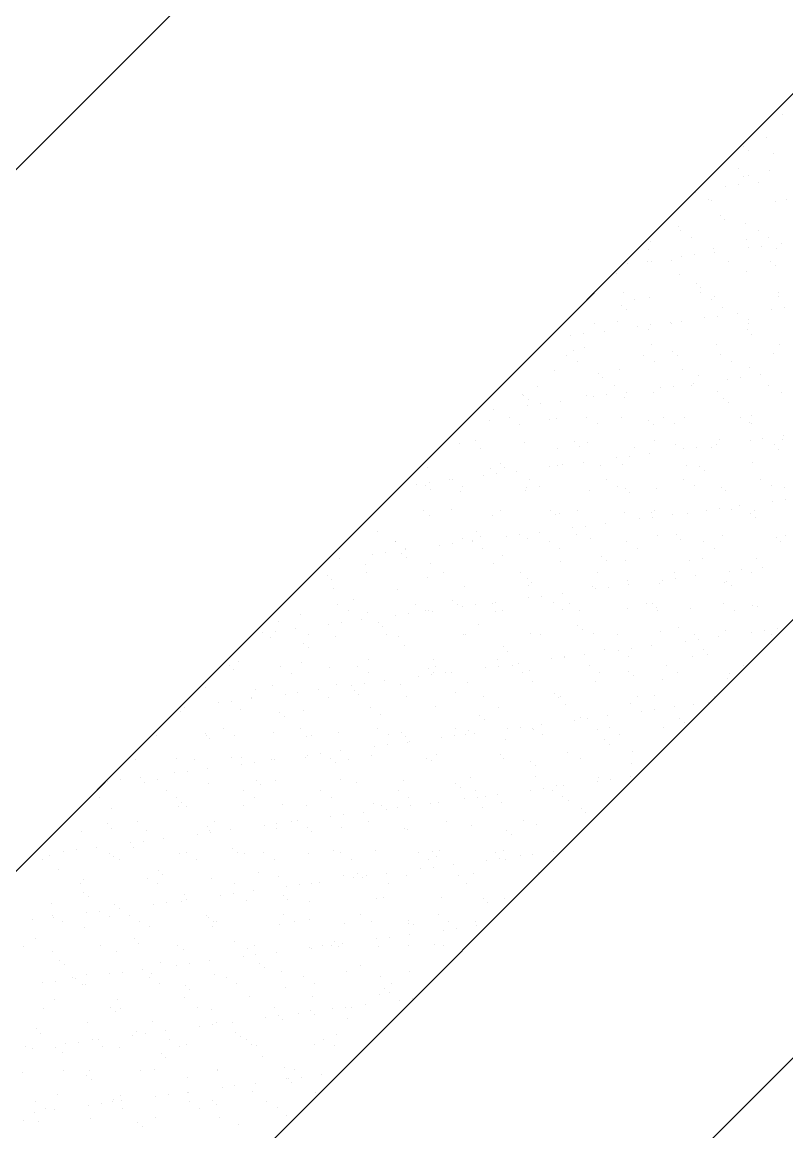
# Model space of a CAD drawing. Header units: millimetres. Extents: x 89805 to 1757503, y 48266 to 267832.
# Drawn here: x 952038.6 to 952347.2, y 157490.6 to 157938.1 of the extents above; entities that cross this region are included whole.
import ezdxf

# ---------------------------------------------------------------- set-up
doc = ezdxf.new("R2010")
doc.units = ezdxf.units.MM
doc.header["$LTSCALE"] = 1000
doc.layers.add('G-装饰造型轮廓线', color=3, linetype='Continuous')
doc.layers.add('WALL', color=111, linetype='Continuous')

msp = doc.modelspace()

# ---------------------------------------------------------------- linework, layer by layer
at = {"color": 8, "ltscale": 0.7}
for p, q in [((952345.35, 157900.64), (952345.35, 157900.64)), ((952338.87, 157891.72), (952338.87, 157891.72)), ((952329.86, 157887.82), (952329.86, 157887.82)), ((952331.7, 157886.13), (952331.7, 157886.13)), ((952341.85, 157885.2), (952341.85, 157885.2)), ((952327.54, 157879.04), (952327.54, 157879.04)), ((952329.79, 157875.95), (952329.79, 157875.95)), ((952331.76, 157876.35), (952331.76, 157876.35)), ((952340.4, 157878.16), (952340.4, 157878.16)), ((952322.44, 157871.73), (952322.44, 157871.73)), ((952327.65, 157872.41), (952327.65, 157872.41)), ((952335.78, 157873.48), (952335.78, 157873.48)), ((952310.34, 157869.39), (952310.34, 157869.39)), ((952315.8, 157866.62), (952315.8, 157866.62)), ((952346.94, 157866.68), (952346.94, 157866.68)), ((952316.9, 157866.06), (952316.9, 157866.06)), ((952342.48, 157865.93), (952342.48, 157865.93)), ((952320.29, 157860.27), (952320.29, 157860.27)), ((952322.14, 157858.58), (952322.14, 157858.58)), ((952303.41, 157855.71), (952303.41, 157855.71)), ((952304.48, 157853.94), (952304.48, 157853.94)), ((952330.42, 157856.68), (952330.42, 157856.68)), ((952335.62, 157854), (952335.62, 157854)), ((952292.08, 157849.8), (952292.08, 157849.8)), ((952308.7, 157851.25), (952308.7, 157851.25)), ((952330.84, 157850.6), (952330.84, 157850.6)), ((952339.84, 157851.31), (952339.84, 157851.31)), ((952345, 157848.81), (952345, 157848.81)), ((952291.35, 157846.45), (952291.35, 157846.45)), ((952309.95, 157844.19), (952309.95, 157844.19)), ((952317.53, 157846.79), (952317.53, 157846.79)), ((952318.08, 157845.26), (952318.08, 157845.26)), ((952331.66, 157847.05), (952331.66, 157847.05)), ((952336.87, 157847.74), (952336.87, 157847.74)), ((952343.11, 157846.67), (952343.11, 157846.67)), ((952283.03, 157840.65), (952283.03, 157840.65)), ((952291.16, 157841.72), (952291.16, 157841.72)), ((952292.74, 157841.53), (952292.74, 157841.53)), ((952300.78, 157841.83), (952300.78, 157841.83)), ((952304.75, 157843.51), (952304.75, 157843.51)), ((952323.88, 157841.58), (952323.88, 157841.58)), ((952340.79, 157841.48), (952340.79, 157841.48)), ((952342.63, 157839.79), (952342.63, 157839.79)), ((952278.46, 157836.56), (952278.46, 157836.56)), ((952304.04, 157836.44), (952304.04, 157836.44)), ((952331.05, 157837.41), (952331.05, 157837.41)), ((952310.73, 157832.71), (952310.73, 157832.71)), ((952312.57, 157831.02), (952312.57, 157831.02)), ((952281.41, 157828.84), (952281.41, 157828.84)), ((952285.63, 157826.16), (952285.63, 157826.16)), ((952291.98, 157827.19), (952291.98, 157827.19)), ((952312.55, 157828.9), (952312.55, 157828.9)), ((952316.77, 157826.21), (952316.77, 157826.21)), ((952318.16, 157827.52), (952318.16, 157827.52)), ((952343.7, 157828.96), (952343.7, 157828.96)), ((952343.74, 157827.4), (952343.74, 157827.4)), ((952280.67, 157823.93), (952280.67, 157823.93)), ((952282.51, 157822.24), (952282.51, 157822.24)), ((952321.27, 157823.05), (952321.27, 157823.05)), ((952340.88, 157822.37), (952340.88, 157822.37)), ((952346.09, 157823.06), (952346.09, 157823.06)), ((952279.09, 157817.29), (952279.09, 157817.29)), ((952300.38, 157817.04), (952300.38, 157817.04)), ((952304.67, 157817.17), (952304.67, 157817.17)), ((952313.97, 157818.83), (952313.97, 157818.83)), ((952319.17, 157819.52), (952319.17, 157819.52)), ((952327.3, 157820.59), (952327.3, 157820.59)), ((952331.68, 157818.14), (952331.68, 157818.14)), ((952265.34, 157812.43), (952265.34, 157812.43)), ((952269.67, 157816.43), (952269.67, 157816.43)), ((952273.47, 157813.5), (952273.47, 157813.5)), ((952287.05, 157815.29), (952287.05, 157815.29)), ((952291.21, 157814.27), (952291.21, 157814.27)), ((952292.25, 157815.97), (952292.25, 157815.97)), ((952300.81, 157816.49), (952300.81, 157816.49)), ((952331.22, 157813.93), (952331.22, 157813.93)), ((952331.95, 157816.54), (952331.95, 157816.54)), ((952260.13, 157811.74), (952260.13, 157811.74)), ((952292.61, 157807.92), (952292.61, 157807.92)), ((952318.79, 157808.25), (952318.79, 157808.25)), ((952333.07, 157812.24), (952333.07, 157812.24)), ((952344.37, 157808.13), (952344.37, 157808.13)), ((952258.35, 157803.75), (952258.35, 157803.75)), ((952261.15, 157805.49), (952261.15, 157805.49)), ((952265.6, 157806.94), (952265.6, 157806.94)), ((952289.49, 157803.8), (952289.49, 157803.8)), ((952301.16, 157805.15), (952301.16, 157805.15)), ((952303.01, 157803.46), (952303.01, 157803.46)), ((952320.63, 157803.86), (952320.63, 157803.86)), ((952341.77, 157804.26), (952341.77, 157804.26)), ((952262.57, 157801.06), (952262.57, 157801.06)), ((952293.71, 157801.12), (952293.71, 157801.12)), ((952324.85, 157801.17), (952324.85, 157801.17)), ((952253.54, 157797.69), (952253.54, 157797.69)), ((952271.1, 157796.37), (952271.1, 157796.37)), ((952272.95, 157794.68), (952272.95, 157794.68)), ((952279.72, 157798.03), (952279.72, 157798.03)), ((952305.3, 157797.9), (952305.3, 157797.9)), ((952311.71, 157795.49), (952311.71, 157795.49)), ((952328.39, 157794.84), (952328.39, 157794.84)), ((952332.31, 157798.88), (952332.31, 157798.88)), ((952336.52, 157795.91), (952336.52, 157795.91)), ((952246.6, 157791.33), (952246.6, 157791.33)), ((952277.75, 157791.39), (952277.75, 157791.39)), ((952296.27, 157790.61), (952296.27, 157790.61)), ((952301.47, 157791.29), (952301.47, 157791.29)), ((952308.89, 157791.44), (952308.89, 157791.44)), ((952309.6, 157792.36), (952309.6, 157792.36)), ((952323.19, 157794.15), (952323.19, 157794.15)), ((952340.03, 157791.5), (952340.03, 157791.5)), ((952240.65, 157787.8), (952240.65, 157787.8)), ((952241.04, 157787.6), (952241.04, 157787.6)), ((952242.88, 157785.91), (952242.88, 157785.91)), ((952266.23, 157787.68), (952266.23, 157787.68)), ((952269.35, 157787.06), (952269.35, 157787.06)), ((952274.56, 157787.75), (952274.56, 157787.75)), ((952281.65, 157786.71), (952281.65, 157786.71)), ((952282.69, 157788.82), (952282.69, 157788.82)), ((952293.24, 157788.65), (952293.24, 157788.65)), ((952319.42, 157788.98), (952319.42, 157788.98)), ((952321.66, 157786.37), (952321.66, 157786.37)), ((952345, 157788.86), (952345, 157788.86)), ((952228.85, 157781.73), (952228.85, 157781.73)), ((952242.43, 157783.52), (952242.43, 157783.52)), ((952247.64, 157784.21), (952247.64, 157784.21)), ((952255.77, 157785.28), (952255.77, 157785.28)), ((952323.5, 157784.68), (952323.5, 157784.68)), ((952227.16, 157777.45), (952227.16, 157777.45)), ((952235.28, 157778.65), (952235.28, 157778.65)), ((952251.58, 157777.93), (952251.58, 157777.93)), ((952254.17, 157778.42), (952254.17, 157778.42)), ((952266.42, 157778.71), (952266.42, 157778.71)), ((952280.35, 157778.76), (952280.35, 157778.76)), ((952291.6, 157777.59), (952291.6, 157777.59)), ((952297.57, 157778.76), (952297.57, 157778.76)), ((952305.93, 157778.63), (952305.93, 157778.63)), ((952328.71, 157778.82), (952328.71, 157778.82)), ((952332.2, 157776.71), (952332.2, 157776.71)), ((952332.94, 157779.61), (952332.94, 157779.61)), ((952239.5, 157775.96), (952239.5, 157775.96)), ((952270.64, 157776.02), (952270.64, 157776.02)), ((952293.44, 157775.9), (952293.44, 157775.9)), ((952301.78, 157776.08), (952301.78, 157776.08)), ((952332.92, 157776.13), (952332.92, 157776.13)), ((952215.1, 157768.2), (952215.1, 157768.2)), ((952221.52, 157769.16), (952221.52, 157769.16)), ((952241.28, 157768.53), (952241.28, 157768.53)), ((952261.54, 157768.81), (952261.54, 157768.81)), ((952266.86, 157768.41), (952266.86, 157768.41)), ((952293.87, 157769.38), (952293.87, 157769.38)), ((952302.14, 157767.93), (952302.14, 157767.93)), ((952318.82, 157767.69), (952318.82, 157767.69)), ((952320.05, 157769.72), (952320.05, 157769.72)), ((952332.41, 157769.47), (952332.41, 157769.47)), ((952337.61, 157770.16), (952337.61, 157770.16)), ((952345.63, 157769.59), (952345.63, 157769.59)), ((952345.74, 157771.23), (952345.74, 157771.23)), ((952223.54, 157766.23), (952223.54, 157766.23)), ((952254.68, 157766.29), (952254.68, 157766.29)), ((952263.38, 157767.13), (952263.38, 157767.13)), ((952285.82, 157766.35), (952285.82, 157766.35)), ((952291.91, 157764.14), (952291.91, 157764.14)), ((952305.49, 157765.93), (952305.49, 157765.93)), ((952310.69, 157766.62), (952310.69, 157766.62)), ((952316.96, 157766.4), (952316.96, 157766.4)), ((952342.16, 157767.59), (952342.16, 157767.59)), ((952344, 157765.9), (952344, 157765.9)), ((952231.48, 157760.04), (952231.48, 157760.04)), ((952251.65, 157758.84), (952251.65, 157758.84)), ((952254.8, 157759.15), (952254.8, 157759.15)), ((952256.86, 157759.53), (952256.86, 157759.53)), ((952264.99, 157760.6), (952264.99, 157760.6)), ((952272.08, 157759.15), (952272.08, 157759.15)), ((952278.57, 157762.39), (952278.57, 157762.39)), ((952280.98, 157759.49), (952280.98, 157759.49)), ((952283.78, 157763.07), (952283.78, 157763.07)), ((952306.56, 157759.37), (952306.56, 157759.37)), ((952312.09, 157758.81), (952312.09, 157758.81)), ((952333.57, 157760.34), (952333.57, 157760.34)), ((952202.21, 157758.3), (952202.21, 157758.3)), ((952224.74, 157755.3), (952224.74, 157755.3)), ((952227.79, 157758.18), (952227.79, 157758.18)), ((952229.94, 157755.98), (952229.94, 157755.98)), ((952233.32, 157758.35), (952233.32, 157758.35)), ((952238.07, 157757.05), (952238.07, 157757.05)), ((952313.94, 157757.12), (952313.94, 157757.12)), ((952197.82, 157751.76), (952197.82, 157751.76)), ((952201.41, 157751.26), (952201.41, 157751.26)), ((952203.02, 157752.44), (952203.02, 157752.44)), ((952211.15, 157753.51), (952211.15, 157753.51)), ((952212.22, 157753.55), (952212.22, 157753.55)), ((952216.44, 157750.86), (952216.44, 157750.86)), ((952242.02, 157750.38), (952242.02, 157750.38)), ((952243.36, 157753.61), (952243.36, 157753.61)), ((952247.58, 157750.92), (952247.58, 157750.92)), ((952274.5, 157753.66), (952274.5, 157753.66)), ((952278.72, 157750.98), (952278.72, 157750.98)), ((952282.03, 157750.03), (952282.03, 157750.03)), ((952294.5, 157750.11), (952294.5, 157750.11)), ((952305.64, 157753.72), (952305.64, 157753.72)), ((952309.86, 157751.03), (952309.86, 157751.03)), ((952320.68, 157750.45), (952320.68, 157750.45)), ((952336.78, 157753.78), (952336.78, 157753.78)), ((952341, 157751.09), (952341, 157751.09)), ((952346.26, 157750.32), (952346.26, 157750.32)), ((952188.72, 157747.96), (952188.72, 157747.96)), ((952203.26, 157749.57), (952203.26, 157749.57)), ((952215.73, 157748.93), (952215.73, 157748.93)), ((952241.91, 157749.26), (952241.91, 157749.26)), ((952267.49, 157749.14), (952267.49, 157749.14)), ((952283.88, 157748.34), (952283.88, 157748.34)), ((952322.64, 157749.15), (952322.64, 157749.15)), ((952346.83, 157745.48), (952346.83, 157745.48)), ((952200.47, 157741.14), (952200.47, 157741.14)), ((952211.96, 157741.6), (952211.96, 157741.6)), ((952231.62, 157741.19), (952231.62, 157741.19)), ((952251.97, 157741.26), (952251.97, 157741.26)), ((952262.76, 157741.25), (952262.76, 157741.25)), ((952293.9, 157741.31), (952293.9, 157741.31)), ((952314.71, 157741.25), (952314.71, 157741.25)), ((952319.91, 157741.94), (952319.91, 157741.94)), ((952325.04, 157741.36), (952325.04, 157741.36)), ((952328.04, 157743.01), (952328.04, 157743.01)), ((952334.2, 157741.07), (952334.2, 157741.07)), ((952341.63, 157744.8), (952341.63, 157744.8)), ((952202.84, 157739.04), (952202.84, 157739.04)), ((952228.42, 157738.91), (952228.42, 157738.91)), ((952253.82, 157739.57), (952253.82, 157739.57)), ((952255.43, 157739.89), (952255.43, 157739.89)), ((952281.61, 157740.22), (952281.61, 157740.22)), ((952287.79, 157737.71), (952287.79, 157737.71)), ((952292.58, 157740.37), (952292.58, 157740.37)), ((952293, 157738.39), (952293, 157738.39)), ((952301.13, 157739.46), (952301.13, 157739.46)), ((952307.19, 157740.1), (952307.19, 157740.1)), ((952332.59, 157740.03), (952332.59, 157740.03)), ((952334.43, 157738.34), (952334.43, 157738.34)), ((952181.9, 157732.82), (952181.9, 157732.82)), ((952221.91, 157732.48), (952221.91, 157732.48)), ((952247.29, 157732.38), (952247.29, 157732.38)), ((952260.87, 157734.17), (952260.87, 157734.17)), ((952266.08, 157734.85), (952266.08, 157734.85)), ((952274.21, 157735.92), (952274.21, 157735.92)), ((952189.15, 157728.45), (952189.15, 157728.45)), ((952189.35, 157728.69), (952189.35, 157728.69)), ((952212.24, 157727.76), (952212.24, 157727.76)), ((952216.36, 157729.66), (952216.36, 157729.66)), ((952220.29, 157728.51), (952220.29, 157728.51)), ((952220.37, 157728.83), (952220.37, 157728.83)), ((952223.75, 157730.79), (952223.75, 157730.79)), ((952233.96, 157730.62), (952233.96, 157730.62)), ((952239.16, 157731.31), (952239.16, 157731.31)), ((952242.54, 157729.99), (952242.54, 157729.99)), ((952251.44, 157728.57), (952251.44, 157728.57)), ((952262.52, 157731.6), (952262.52, 157731.6)), ((952268.12, 157729.87), (952268.12, 157729.87)), ((952282.58, 157728.62), (952282.58, 157728.62)), ((952295.13, 157730.84), (952295.13, 157730.84)), ((952302.53, 157731.25), (952302.53, 157731.25)), ((952304.37, 157729.56), (952304.37, 157729.56)), ((952313.72, 157728.68), (952313.72, 157728.68)), ((952321.31, 157731.18), (952321.31, 157731.18)), ((952343.13, 157730.37), (952343.13, 157730.37)), ((952344.86, 157728.74), (952344.86, 157728.74)), ((952346.89, 157731.06), (952346.89, 157731.06)), ((952180.12, 157723.53), (952180.12, 157723.53)), ((952185.33, 157724.22), (952185.33, 157724.22)), ((952191.85, 157723.7), (952191.85, 157723.7)), ((952193.37, 157725.77), (952193.37, 157725.77)), ((952193.46, 157725.29), (952193.46, 157725.29)), ((952207.04, 157727.08), (952207.04, 157727.08)), ((952224.51, 157725.82), (952224.51, 157725.82)), ((952255.65, 157725.88), (952255.65, 157725.88)), ((952286.79, 157725.94), (952286.79, 157725.94)), ((952317.94, 157725.99), (952317.94, 157725.99)), ((952166.54, 157721.75), (952166.54, 157721.75)), ((952177.3, 157719.43), (952177.3, 157719.43)), ((952193.69, 157722.01), (952193.69, 157722.01)), ((952203.47, 157719.77), (952203.47, 157719.77)), ((952229.05, 157719.65), (952229.05, 157719.65)), ((952232.45, 157722.82), (952232.45, 157722.82)), ((952256.06, 157720.62), (952256.06, 157720.62)), ((952272.47, 157722.47), (952272.47, 157722.47)), ((952274.31, 157720.79), (952274.31, 157720.79)), ((952282.24, 157720.95), (952282.24, 157720.95)), ((952307.82, 157720.83), (952307.82, 157720.83)), ((952313.07, 157721.59), (952313.07, 157721.59)), ((952334.83, 157721.8), (952334.83, 157721.8)), ((952161.79, 157714.93), (952161.79, 157714.93)), ((952177.41, 157716.04), (952177.41, 157716.04)), ((952202.39, 157714.04), (952202.39, 157714.04)), ((952208.55, 157716.1), (952208.55, 157716.1)), ((952239.69, 157716.15), (952239.69, 157716.15)), ((952270.83, 157716.21), (952270.83, 157716.21)), ((952301.98, 157716.27), (952301.98, 157716.27)), ((952310.35, 157714.79), (952310.35, 157714.79)), ((952323.93, 157716.58), (952323.93, 157716.58)), ((952329.13, 157717.26), (952329.13, 157717.26)), ((952333.12, 157716.32), (952333.12, 157716.32)), ((952337.26, 157718.33), (952337.26, 157718.33)), ((952163.63, 157713.24), (952163.63, 157713.24)), ((952164.4, 157709.54), (952164.4, 157709.54)), ((952216.99, 157710.39), (952216.99, 157710.39)), ((952242.41, 157713.7), (952242.41, 157713.7)), ((952243.17, 157710.73), (952243.17, 157710.73)), ((952244.25, 157712.01), (952244.25, 157712.01)), ((952268.75, 157710.6), (952268.75, 157710.6)), ((952270.09, 157709.49), (952270.09, 157709.49)), ((952275.3, 157710.17), (952275.3, 157710.17)), ((952283.01, 157712.81), (952283.01, 157712.81)), ((952283.43, 157711.24), (952283.43, 157711.24)), ((952295.76, 157711.58), (952295.76, 157711.58)), ((952297.01, 157713.03), (952297.01, 157713.03)), ((952302.22, 157713.72), (952302.22, 157713.72)), ((952321.94, 157711.91), (952321.94, 157711.91)), ((952323.03, 157712.47), (952323.03, 157712.47)), ((952324.87, 157710.78), (952324.87, 157710.78)), ((952172.33, 157705.26), (952172.33, 157705.26)), ((952189.98, 157709.42), (952189.98, 157709.42)), ((952243.18, 157705.94), (952243.18, 157705.94)), ((952248.38, 157706.63), (952248.38, 157706.63)), ((952256.51, 157707.7), (952256.51, 157707.7)), ((952166.09, 157703.36), (952166.09, 157703.36)), ((952170.3, 157700.67), (952170.3, 157700.67)), ((952197.23, 157703.41), (952197.23, 157703.41)), ((952201.45, 157700.73), (952201.45, 157700.73)), ((952202.68, 157700.61), (952202.68, 157700.61)), ((952204.1, 157700.5), (952204.1, 157700.5)), ((952212.35, 157704.92), (952212.35, 157704.92)), ((952214.19, 157703.23), (952214.19, 157703.23)), ((952216.26, 157702.4), (952216.26, 157702.4)), ((952221.46, 157703.09), (952221.46, 157703.09)), ((952228.37, 157703.47), (952228.37, 157703.47)), ((952229.59, 157704.16), (952229.59, 157704.16)), ((952232.59, 157700.78), (952232.59, 157700.78)), ((952252.95, 157704.04), (952252.95, 157704.04)), ((952256.69, 157701.35), (952256.69, 157701.35)), ((952259.51, 157703.53), (952259.51, 157703.53)), ((952263.73, 157700.84), (952263.73, 157700.84)), ((952282.87, 157701.68), (952282.87, 157701.68)), ((952290.65, 157703.58), (952290.65, 157703.58)), ((952292.96, 157703.69), (952292.96, 157703.69)), ((952294.81, 157702), (952294.81, 157702)), ((952294.87, 157700.9), (952294.87, 157700.9)), ((952308.45, 157701.56), (952308.45, 157701.56)), ((952321.79, 157703.64), (952321.79, 157703.64)), ((952326.01, 157700.95), (952326.01, 157700.95)), ((952333.57, 157702.81), (952333.57, 157702.81)), ((952335.46, 157702.53), (952335.46, 157702.53)), ((952142.27, 157696.49), (952142.27, 157696.49)), ((952150.92, 157699.19), (952150.92, 157699.19)), ((952175.76, 157697.07), (952175.76, 157697.07)), ((952177.93, 157700.17), (952177.93, 157700.17)), ((952182.28, 157696.14), (952182.28, 157696.14)), ((952189.34, 157698.86), (952189.34, 157698.86)), ((952194.55, 157699.54), (952194.55, 157699.54)), ((952229.68, 157700.38), (952229.68, 157700.38)), ((952135.51, 157691.77), (952135.51, 157691.77)), ((952140.71, 157692.45), (952140.71, 157692.45)), ((952148.84, 157693.52), (952148.84, 157693.52)), ((952162.42, 157695.31), (952162.42, 157695.31)), ((952167.63, 157696), (952167.63, 157696)), ((952184.13, 157694.46), (952184.13, 157694.46)), ((952222.89, 157695.26), (952222.89, 157695.26)), ((952262.9, 157694.92), (952262.9, 157694.92)), ((952264.75, 157693.23), (952264.75, 157693.23)), ((952296.39, 157692.31), (952296.39, 157692.31)), ((952303.51, 157694.03), (952303.51, 157694.03)), ((952322.57, 157692.64), (952322.57, 157692.64)), ((952333.15, 157691.9), (952333.15, 157691.9)), ((952338.35, 157692.58), (952338.35, 157692.58)), ((952343.52, 157693.69), (952343.52, 157693.69)), ((952138.86, 157689.94), (952138.86, 157689.94)), ((952152.22, 157687.37), (952152.22, 157687.37)), ((952154.34, 157690.94), (952154.34, 157690.94)), ((952165.03, 157690.27), (952165.03, 157690.27)), ((952185.49, 157691), (952185.49, 157691)), ((952190.61, 157690.15), (952190.61, 157690.15)), ((952216.63, 157691.05), (952216.63, 157691.05)), ((952217.62, 157691.12), (952217.62, 157691.12)), ((952243.8, 157691.46), (952243.8, 157691.46)), ((952247.77, 157691.11), (952247.77, 157691.11)), ((952269.38, 157691.34), (952269.38, 157691.34)), ((952278.91, 157691.17), (952278.91, 157691.17)), ((952306.23, 157688.35), (952306.23, 157688.35)), ((952310.05, 157691.22), (952310.05, 157691.22)), ((952311.44, 157689.04), (952311.44, 157689.04)), ((952319.57, 157690.11), (952319.57, 157690.11)), ((952341.19, 157691.28), (952341.19, 157691.28)), ((952154.07, 157685.68), (952154.07, 157685.68)), ((952192.83, 157686.48), (952192.83, 157686.48)), ((952232.84, 157686.14), (952232.84, 157686.14)), ((952234.69, 157684.45), (952234.69, 157684.45)), ((952265.73, 157683.02), (952265.73, 157683.02)), ((952273.45, 157685.26), (952273.45, 157685.26)), ((952279.31, 157684.81), (952279.31, 157684.81)), ((952284.52, 157685.5), (952284.52, 157685.5)), ((952292.65, 157686.57), (952292.65, 157686.57)), ((952313.46, 157684.91), (952313.46, 157684.91)), ((952315.3, 157683.22), (952315.3, 157683.22)), ((952122.16, 157678.59), (952122.16, 157678.59)), ((952125.97, 157680.05), (952125.97, 157680.05)), ((952143.02, 157678.26), (952143.02, 157678.26)), ((952151.55, 157679.92), (952151.55, 157679.92)), ((952174.16, 157678.31), (952174.16, 157678.31)), ((952178.56, 157680.9), (952178.56, 157680.9)), ((952204.73, 157681.23), (952204.73, 157681.23)), ((952205.31, 157678.37), (952205.31, 157678.37)), ((952230.31, 157681.11), (952230.31, 157681.11)), ((952230.68, 157678.41), (952230.68, 157678.41)), ((952236.45, 157678.43), (952236.45, 157678.43)), ((952238.81, 157679.48), (952238.81, 157679.48)), ((952252.4, 157681.27), (952252.4, 157681.27)), ((952257.32, 157682.08), (952257.32, 157682.08)), ((952257.6, 157681.95), (952257.6, 157681.95)), ((952267.59, 157678.48), (952267.59, 157678.48)), ((952283.5, 157682.42), (952283.5, 157682.42)), ((952298.73, 157678.54), (952298.73, 157678.54)), ((952309.08, 157682.29), (952309.08, 157682.29)), ((952329.87, 157678.6), (952329.87, 157678.6)), ((952116.1, 157675.52), (952116.1, 157675.52)), ((952124.01, 157676.9), (952124.01, 157676.9)), ((952147.24, 157675.57), (952147.24, 157675.57)), ((952162.77, 157677.71), (952162.77, 157677.71)), ((952178.38, 157675.63), (952178.38, 157675.63)), ((952198.56, 157674.18), (952198.56, 157674.18)), ((952202.78, 157677.36), (952202.78, 157677.36)), ((952203.77, 157674.86), (952203.77, 157674.86)), ((952204.62, 157675.67), (952204.62, 157675.67)), ((952209.52, 157675.68), (952209.52, 157675.68)), ((952211.9, 157675.93), (952211.9, 157675.93)), ((952225.48, 157677.72), (952225.48, 157677.72)), ((952240.66, 157675.74), (952240.66, 157675.74)), ((952243.39, 157676.48), (952243.39, 157676.48)), ((952271.81, 157675.8), (952271.81, 157675.8)), ((952283.4, 157676.13), (952283.4, 157676.13)), ((952285.24, 157674.45), (952285.24, 157674.45)), ((952302.95, 157675.85), (952302.95, 157675.85)), ((952324, 157675.25), (952324, 157675.25)), ((952112.48, 157669.7), (952112.48, 157669.7)), ((952139.49, 157670.67), (952139.49, 157670.67)), ((952165.66, 157671.01), (952165.66, 157671.01)), ((952171.64, 157670.63), (952171.64, 157670.63)), ((952176.85, 157671.32), (952176.85, 157671.32)), ((952184.98, 157672.39), (952184.98, 157672.39)), ((952191.24, 157670.88), (952191.24, 157670.88)), ((952218.25, 157671.86), (952218.25, 157671.86)), ((952244.43, 157672.19), (952244.43, 157672.19)), ((952270.01, 157672.07), (952270.01, 157672.07)), ((952297.02, 157673.04), (952297.02, 157673.04)), ((952323.2, 157673.37), (952323.2, 157673.37)), ((952131.14, 157665.3), (952131.14, 157665.3)), ((952131.28, 157665.84), (952131.28, 157665.84)), ((952132.71, 157668.93), (952132.71, 157668.93)), ((952144.73, 157667.09), (952144.73, 157667.09)), ((952149.93, 157667.78), (952149.93, 157667.78)), ((952158.06, 157668.85), (952158.06, 157668.85)), ((952162.42, 157665.9), (952162.42, 157665.9)), ((952172.72, 157668.59), (952172.72, 157668.59)), ((952174.56, 157666.9), (952174.56, 157666.9)), ((952193.56, 157665.96), (952193.56, 157665.96)), ((952213.32, 157667.7), (952213.32, 157667.7)), ((952224.7, 157666.01), (952224.7, 157666.01)), ((952253.34, 157667.36), (952253.34, 157667.36)), ((952255.18, 157665.67), (952255.18, 157665.67)), ((952255.84, 157666.07), (952255.84, 157666.07)), ((952286.99, 157666.13), (952286.99, 157666.13)), ((952293.94, 157666.47), (952293.94, 157666.47)), ((952318.13, 157666.18), (952318.13, 157666.18)), ((952104.22, 157661.76), (952104.22, 157661.76)), ((952117.81, 157663.55), (952117.81, 157663.55)), ((952123.01, 157664.23), (952123.01, 157664.23)), ((952126.6, 157660.78), (952126.6, 157660.78)), ((952152.18, 157660.66), (952152.18, 157660.66)), ((952179.19, 157661.63), (952179.19, 157661.63)), ((952205.36, 157661.96), (952205.36, 157661.96)), ((952230.94, 157661.84), (952230.94, 157661.84)), ((952257.95, 157662.81), (952257.95, 157662.81)), ((952284.13, 157663.15), (952284.13, 157663.15)), ((952293.74, 157660.82), (952293.74, 157660.82)), ((952301.87, 157661.89), (952301.87, 157661.89)), ((952309.71, 157663.02), (952309.71, 157663.02)), ((952315.45, 157663.68), (952315.45, 157663.68)), ((952102.64, 157660.15), (952102.64, 157660.15)), ((952142.66, 157659.81), (952142.66, 157659.81)), ((952144.5, 157658.12), (952144.5, 157658.12)), ((952183.26, 157658.93), (952183.26, 157658.93)), ((952223.28, 157658.58), (952223.28, 157658.58)), ((952225.12, 157656.89), (952225.12, 157656.89)), ((952261.62, 157656.59), (952261.62, 157656.59)), ((952263.88, 157657.7), (952263.88, 157657.7)), ((952266.82, 157657.27), (952266.82, 157657.27)), ((952274.95, 157658.34), (952274.95, 157658.34)), ((952288.53, 157660.13), (952288.53, 157660.13)), ((952303.9, 157657.35), (952303.9, 157657.35)), ((952119.96, 157653.16), (952119.96, 157653.16)), ((952140.12, 157651.4), (952140.12, 157651.4)), ((952151.1, 157653.22), (952151.1, 157653.22)), ((952166.29, 157651.74), (952166.29, 157651.74)), ((952182.24, 157653.27), (952182.24, 157653.27)), ((952191.87, 157651.61), (952191.87, 157651.61)), ((952213.38, 157653.33), (952213.38, 157653.33)), ((952218.88, 157652.59), (952218.88, 157652.59)), ((952234.7, 157653.04), (952234.7, 157653.04)), ((952239.9, 157653.73), (952239.9, 157653.73)), ((952244.52, 157653.39), (952244.52, 157653.39)), ((952245.06, 157652.92), (952245.06, 157652.92)), ((952248.03, 157654.8), (952248.03, 157654.8)), ((952270.64, 157652.8), (952270.64, 157652.8)), ((952275.66, 157653.44), (952275.66, 157653.44)), ((952297.65, 157653.77), (952297.65, 157653.77)), ((952305.74, 157655.66), (952305.74, 157655.66)), ((952093.03, 157650.42), (952093.03, 157650.42)), ((952112.6, 157651.03), (952112.6, 157651.03)), ((952113.11, 157650.43), (952113.11, 157650.43)), ((952114.44, 157649.34), (952114.44, 157649.34)), ((952124.17, 157650.47), (952124.17, 157650.47)), ((952153.2, 157650.15), (952153.2, 157650.15)), ((952155.32, 157650.53), (952155.32, 157650.53)), ((952186.46, 157650.59), (952186.46, 157650.59)), ((952193.22, 157649.8), (952193.22, 157649.8)), ((952194.2, 157647.71), (952194.2, 157647.71)), ((952195.06, 157648.12), (952195.06, 157648.12)), ((952207.78, 157649.5), (952207.78, 157649.5)), ((952212.99, 157650.19), (952212.99, 157650.19)), ((952217.6, 157650.64), (952217.6, 157650.64)), ((952221.12, 157651.26), (952221.12, 157651.26)), ((952233.82, 157648.92), (952233.82, 157648.92)), ((952248.74, 157650.7), (952248.74, 157650.7)), ((952273.83, 157648.58), (952273.83, 157648.58)), ((952275.68, 157646.89), (952275.68, 157646.89)), ((952279.88, 157650.76), (952279.88, 157650.76)), ((952153.95, 157642.41), (952153.95, 157642.41)), ((952159.15, 157643.1), (952159.15, 157643.1)), ((952167.28, 157644.17), (952167.28, 157644.17)), ((952179.82, 157642.36), (952179.82, 157642.36)), ((952180.86, 157645.96), (952180.86, 157645.96)), ((952186.07, 157646.64), (952186.07, 157646.64)), ((952205.99, 157642.7), (952205.99, 157642.7)), ((952231.57, 157642.57), (952231.57, 157642.57)), ((952258.58, 157643.55), (952258.58, 157643.55)), ((952284.76, 157643.88), (952284.76, 157643.88)), ((952084.38, 157640.57), (952084.38, 157640.57)), ((952101.05, 157641.18), (952101.05, 157641.18)), ((952108.21, 157640.75), (952108.21, 157640.75)), ((952123.14, 157641.37), (952123.14, 157641.37)), ((952127.03, 157638.87), (952127.03, 157638.87)), ((952127.23, 157641.51), (952127.23, 157641.51)), ((952132.23, 157639.55), (952132.23, 157639.55)), ((952139.36, 157640.8), (952139.36, 157640.8)), ((952140.36, 157640.63), (952140.36, 157640.63)), ((952152.81, 157641.39), (952152.81, 157641.39)), ((952163.15, 157641.03), (952163.15, 157641.03)), ((952165, 157639.34), (952165, 157639.34)), ((952170.5, 157640.86), (952170.5, 157640.86)), ((952201.64, 157640.92), (952201.64, 157640.92)), ((952203.76, 157640.14), (952203.76, 157640.14)), ((952232.78, 157640.97), (952232.78, 157640.97)), ((952243.77, 157639.8), (952243.77, 157639.8)), ((952245.62, 157638.11), (952245.62, 157638.11)), ((952263.92, 157641.03), (952263.92, 157641.03)), ((952284.38, 157638.92), (952284.38, 157638.92)), ((952086.53, 157633.54), (952086.53, 157633.54)), ((952100.11, 157635.33), (952100.11, 157635.33)), ((952105.31, 157636.01), (952105.31, 157636.01)), ((952113.44, 157637.08), (952113.44, 157637.08)), ((952245.69, 157633.65), (952245.69, 157633.65)), ((952271.27, 157633.53), (952271.27, 157633.53)), ((952284.17, 157633.67), (952284.17, 157633.67)), ((952073.19, 157631.78), (952073.19, 157631.78)), ((952078.4, 157632.47), (952078.4, 157632.47)), ((952088.16, 157631.28), (952088.16, 157631.28)), ((952093.08, 157632.59), (952093.08, 157632.59)), ((952113.74, 157631.16), (952113.74, 157631.16)), ((952133.09, 157632.25), (952133.09, 157632.25)), ((952134.94, 157630.56), (952134.94, 157630.56)), ((952140.75, 157632.13), (952140.75, 157632.13)), ((952166.92, 157632.47), (952166.92, 157632.47)), ((952173.7, 157631.37), (952173.7, 157631.37)), ((952192.5, 157632.35), (952192.5, 157632.35)), ((952213.71, 157631.02), (952213.71, 157631.02)), ((952215.56, 157629.33), (952215.56, 157629.33)), ((952219.51, 157633.32), (952219.51, 157633.32)), ((952249.12, 157629.05), (952249.12, 157629.05)), ((952254.32, 157630.14), (952254.32, 157630.14)), ((952257.25, 157630.12), (952257.25, 157630.12)), ((952270.84, 157631.91), (952270.84, 157631.91)), ((952276.04, 157632.6), (952276.04, 157632.6)), ((952069.97, 157625.32), (952069.97, 157625.32)), ((952096.89, 157628.06), (952096.89, 157628.06)), ((952101.11, 157625.38), (952101.11, 157625.38)), ((952128.03, 157628.12), (952128.03, 157628.12)), ((952132.25, 157625.43), (952132.25, 157625.43)), ((952159.18, 157628.18), (952159.18, 157628.18)), ((952163.39, 157625.49), (952163.39, 157625.49)), ((952190.32, 157628.23), (952190.32, 157628.23)), ((952194.53, 157625.55), (952194.53, 157625.55)), ((952217, 157624.82), (952217, 157624.82)), ((952221.46, 157628.29), (952221.46, 157628.29)), ((952222.21, 157625.51), (952222.21, 157625.51)), ((952225.68, 157625.6), (952225.68, 157625.6)), ((952230.34, 157626.58), (952230.34, 157626.58)), ((952243.92, 157628.37), (952243.92, 157628.37)), ((952252.6, 157628.35), (952252.6, 157628.35)), ((952256.82, 157625.66), (952256.82, 157625.66)), ((952074.67, 157620.94), (952074.67, 157620.94)), ((952101.68, 157621.91), (952101.68, 157621.91)), ((952103.03, 157623.47), (952103.03, 157623.47)), ((952104.88, 157621.79), (952104.88, 157621.79)), ((952127.86, 157622.24), (952127.86, 157622.24)), ((952143.64, 157622.59), (952143.64, 157622.59)), ((952153.44, 157622.12), (952153.44, 157622.12)), ((952180.45, 157623.09), (952180.45, 157623.09)), ((952183.65, 157622.25), (952183.65, 157622.25)), ((952185.49, 157620.56), (952185.49, 157620.56)), ((952190.08, 157621.28), (952190.08, 157621.28)), ((952195.29, 157621.96), (952195.29, 157621.96)), ((952203.42, 157623.04), (952203.42, 157623.04)), ((952206.62, 157623.43), (952206.62, 157623.43)), ((952224.26, 157621.36), (952224.26, 157621.36)), ((952232.2, 157623.3), (952232.2, 157623.3)), ((952259.21, 157624.28), (952259.21, 157624.28)), ((952264.27, 157621.02), (952264.27, 157621.02)), ((952085.15, 157615.65), (952085.15, 157615.65)), ((952116.29, 157615.71), (952116.29, 157615.71)), ((952147.43, 157615.76), (952147.43, 157615.76)), ((952149.58, 157615.95), (952149.58, 157615.95)), ((952163.17, 157617.74), (952163.17, 157617.74)), ((952168.37, 157618.42), (952168.37, 157618.42)), ((952176.5, 157619.49), (952176.5, 157619.49)), ((952178.57, 157615.82), (952178.57, 157615.82)), ((952209.71, 157615.87), (952209.71, 157615.87)), ((952240.86, 157615.93), (952240.86, 157615.93)), ((952266.11, 157619.33), (952266.11, 157619.33)), ((952062.61, 157611.68), (952062.61, 157611.68)), ((952072.97, 157614.7), (952072.97, 157614.7)), ((952074.81, 157613.01), (952074.81, 157613.01)), ((952088.79, 157612.02), (952088.79, 157612.02)), ((952113.58, 157613.81), (952113.58, 157613.81)), ((952114.37, 157611.89), (952114.37, 157611.89)), ((952114.53, 157611.33), (952114.53, 157611.33)), ((952122.66, 157612.4), (952122.66, 157612.4)), ((952136.25, 157614.19), (952136.25, 157614.19)), ((952141.38, 157612.87), (952141.38, 157612.87)), ((952141.45, 157614.88), (952141.45, 157614.88)), ((952153.59, 157613.47), (952153.59, 157613.47)), ((952155.43, 157611.78), (952155.43, 157611.78)), ((952167.55, 157613.2), (952167.55, 157613.2)), ((952193.13, 157613.08), (952193.13, 157613.08)), ((952194.19, 157612.59), (952194.19, 157612.59)), ((952220.14, 157614.05), (952220.14, 157614.05)), ((952234.21, 157612.24), (952234.21, 157612.24)), ((952246.32, 157614.38), (952246.32, 157614.38)), ((952082.41, 157607.1), (952082.41, 157607.1)), ((952087.62, 157607.79), (952087.62, 157607.79)), ((952095.75, 157608.86), (952095.75, 157608.86)), ((952109.33, 157610.65), (952109.33, 157610.65)), ((952236.05, 157610.55), (952236.05, 157610.55)), ((952044.75, 157604.23), (952044.75, 157604.23)), ((952055.49, 157603.56), (952055.49, 157603.56)), ((952060.7, 157604.25), (952060.7, 157604.25)), ((952068.83, 157605.32), (952068.83, 157605.32)), ((952073.83, 157602.97), (952073.83, 157602.97)), ((952083.51, 157605.04), (952083.51, 157605.04)), ((952102.31, 157602.64), (952102.31, 157602.64)), ((952104.97, 157603.02), (952104.97, 157603.02)), ((952123.53, 157604.69), (952123.53, 157604.69)), ((952125.37, 157603), (952125.37, 157603)), ((952128.49, 157602.97), (952128.49, 157602.97)), ((952136.11, 157603.08), (952136.11, 157603.08)), ((952154.07, 157602.85), (952154.07, 157602.85)), ((952164.13, 157603.81), (952164.13, 157603.81)), ((952167.25, 157603.14), (952167.25, 157603.14)), ((952181.08, 157603.82), (952181.08, 157603.82)), ((952198.39, 157603.19), (952198.39, 157603.19)), ((952204.15, 157603.47), (952204.15, 157603.47)), ((952207.25, 157604.16), (952207.25, 157604.16)), ((952229.53, 157603.25), (952229.53, 157603.25)), ((952232.83, 157604.04), (952232.83, 157604.04)), ((952244.75, 157602.58), (952244.75, 157602.58)), ((952253.14, 157603.69), (952253.14, 157603.69)), ((952046.9, 157600.22), (952046.9, 157600.22)), ((952049.72, 157601.79), (952049.72, 157601.79)), ((952075.3, 157601.67), (952075.3, 157601.67)), ((952078.04, 157600.28), (952078.04, 157600.28)), ((952109.19, 157600.34), (952109.19, 157600.34)), ((952140.33, 157600.39), (952140.33, 157600.39)), ((952171.47, 157600.45), (952171.47, 157600.45)), ((952202.61, 157600.51), (952202.61, 157600.51)), ((952205.99, 157601.78), (952205.99, 157601.78)), ((952212.64, 157598.36), (952212.64, 157598.36)), ((952226.22, 157600.15), (952226.22, 157600.15)), ((952231.43, 157600.83), (952231.43, 157600.83)), ((952233.75, 157600.56), (952233.75, 157600.56)), ((952239.56, 157601.9), (952239.56, 157601.9)), ((952053.45, 157596.26), (952053.45, 157596.26)), ((952093.47, 157595.92), (952093.47, 157595.92)), ((952095.31, 157594.23), (952095.31, 157594.23)), ((952134.07, 157595.03), (952134.07, 157595.03)), ((952142.01, 157593.6), (952142.01, 157593.6)), ((952168.18, 157593.93), (952168.18, 157593.93)), ((952174.09, 157594.69), (952174.09, 157594.69)), ((952177.59, 157593.74), (952177.59, 157593.74)), ((952185.72, 157594.81), (952185.72, 157594.81)), ((952193.76, 157593.81), (952193.76, 157593.81)), ((952199.3, 157596.6), (952199.3, 157596.6)), ((952204.51, 157597.29), (952204.51, 157597.29)), ((952214.69, 157593.8), (952214.69, 157593.8)), ((952220.77, 157594.78), (952220.77, 157594.78)), ((952246.95, 157595.12), (952246.95, 157595.12)), ((952062.08, 157590.55), (952062.08, 157590.55)), ((952063.24, 157592.41), (952063.24, 157592.41)), ((952089.42, 157592.75), (952089.42, 157592.75)), ((952093.23, 157590.61), (952093.23, 157590.61)), ((952115, 157592.63), (952115, 157592.63)), ((952124.37, 157590.66), (952124.37, 157590.66)), ((952145.47, 157589.51), (952145.47, 157589.51)), ((952150.67, 157590.2), (952150.67, 157590.2)), ((952155.51, 157590.72), (952155.51, 157590.72)), ((952158.8, 157591.27), (952158.8, 157591.27)), ((952172.38, 157593.06), (952172.38, 157593.06)), ((952175.93, 157593), (952175.93, 157593)), ((952186.65, 157590.78), (952186.65, 157590.78)), ((952217.79, 157590.83), (952217.79, 157590.83)), ((952063.41, 157587.14), (952063.41, 157587.14)), ((952065.25, 157585.45), (952065.25, 157585.45)), ((952104.01, 157586.26), (952104.01, 157586.26)), ((952104.97, 157584.18), (952104.97, 157584.18)), ((952118.55, 157585.97), (952118.55, 157585.97)), ((952123.75, 157586.66), (952123.75, 157586.66)), ((952131.88, 157587.73), (952131.88, 157587.73)), ((952144.02, 157585.91), (952144.02, 157585.91)), ((952145.87, 157584.22), (952145.87, 157584.22)), ((952181.71, 157584.56), (952181.71, 157584.56)), ((952184.63, 157585.03), (952184.63, 157585.03)), ((952207.88, 157584.89), (952207.88, 157584.89)), ((952224.64, 157584.68), (952224.64, 157584.68)), ((952233.46, 157584.77), (952233.46, 157584.77)), ((952050.35, 157582.52), (952050.35, 157582.52)), ((952075.93, 157582.4), (952075.93, 157582.4)), ((952078.05, 157580.64), (952078.05, 157580.64)), ((952091.63, 157582.43), (952091.63, 157582.43)), ((952096.84, 157583.11), (952096.84, 157583.11)), ((952102.94, 157583.37), (952102.94, 157583.37)), ((952129.12, 157583.71), (952129.12, 157583.71)), ((952154.7, 157583.58), (952154.7, 157583.58)), ((952226.49, 157582.99), (952226.49, 157582.99)), ((952043, 157576.02), (952043, 157576.02)), ((952050.76, 157577.87), (952050.76, 157577.87)), ((952051.13, 157577.09), (952051.13, 157577.09)), ((952064.71, 157578.88), (952064.71, 157578.88)), ((952069.92, 157579.57), (952069.92, 157579.57)), ((952073.95, 157577.48), (952073.95, 157577.48)), ((952081.9, 157577.92), (952081.9, 157577.92)), ((952086.12, 157575.24), (952086.12, 157575.24)), ((952113.04, 157577.98), (952113.04, 157577.98)), ((952113.96, 157577.13), (952113.96, 157577.13)), ((952115.81, 157575.45), (952115.81, 157575.45)), ((952117.26, 157575.29), (952117.26, 157575.29)), ((952144.19, 157578.04), (952144.19, 157578.04)), ((952148.4, 157575.35), (952148.4, 157575.35)), ((952154.57, 157576.25), (952154.57, 157576.25)), ((952175.33, 157578.09), (952175.33, 157578.09)), ((952179.54, 157575.41), (952179.54, 157575.41)), ((952194.58, 157575.91), (952194.58, 157575.91)), ((952206.47, 157578.15), (952206.47, 157578.15)), ((952210.69, 157575.46), (952210.69, 157575.46)), ((952221.4, 157575.51), (952221.4, 157575.51)), ((952054.98, 157575.18), (952054.98, 157575.18)), ((952063.87, 157573.15), (952063.87, 157573.15)), ((952090.05, 157573.48), (952090.05, 157573.48)), ((952115.63, 157573.36), (952115.63, 157573.36)), ((952142.64, 157574.33), (952142.64, 157574.33)), ((952168.81, 157574.66), (952168.81, 157574.66)), ((952194.39, 157574.54), (952194.39, 157574.54)), ((952196.43, 157574.22), (952196.43, 157574.22)), ((952208.52, 157571.92), (952208.52, 157571.92)), ((952213.73, 157572.61), (952213.73, 157572.61)), ((952221.86, 157573.68), (952221.86, 157573.68)), ((952043.89, 157568.7), (952043.89, 157568.7)), ((952083.9, 157568.36), (952083.9, 157568.36)), ((952085.75, 157566.67), (952085.75, 157566.67)), ((952124.51, 157567.47), (952124.51, 157567.47)), ((952164.52, 157567.13), (952164.52, 157567.13)), ((952168.02, 157566.59), (952168.02, 157566.59)), ((952181.6, 157568.38), (952181.6, 157568.38)), ((952186.81, 157569.07), (952186.81, 157569.07)), ((952194.94, 157570.14), (952194.94, 157570.14)), ((952205.13, 157566.25), (952205.13, 157566.25)), ((952039.02, 157565.45), (952039.02, 157565.45)), ((952050.98, 157563.25), (952050.98, 157563.25)), ((952070.16, 157565.51), (952070.16, 157565.51)), ((952076.56, 157563.13), (952076.56, 157563.13)), ((952101.3, 157565.57), (952101.3, 157565.57)), ((952103.57, 157564.1), (952103.57, 157564.1)), ((952129.75, 157564.44), (952129.75, 157564.44)), ((952132.44, 157565.62), (952132.44, 157565.62)), ((952132.97, 157561.98), (952132.97, 157561.98)), ((952141.1, 157563.05), (952141.1, 157563.05)), ((952154.69, 157564.84), (952154.69, 157564.84)), ((952155.33, 157564.32), (952155.33, 157564.32)), ((952159.89, 157565.52), (952159.89, 157565.52)), ((952163.58, 157565.68), (952163.58, 157565.68)), ((952166.36, 157565.44), (952166.36, 157565.44)), ((952182.34, 157565.29), (952182.34, 157565.29)), ((952194.73, 157565.74), (952194.73, 157565.74)), ((952208.51, 157565.62), (952208.51, 157565.62)), ((952053.84, 157559.58), (952053.84, 157559.58)), ((952055.68, 157557.89), (952055.68, 157557.89)), ((952094.45, 157558.7), (952094.45, 157558.7)), ((952100.85, 157557.75), (952100.85, 157557.75)), ((952106.06, 157558.43), (952106.06, 157558.43)), ((952114.19, 157559.5), (952114.19, 157559.5)), ((952127.77, 157561.29), (952127.77, 157561.29)), ((952134.46, 157558.35), (952134.46, 157558.35)), ((952175.06, 157557.47), (952175.06, 157557.47)), ((952058.84, 157552.83), (952058.84, 157552.83)), ((952064.5, 157553.88), (952064.5, 157553.88)), ((952073.93, 157554.21), (952073.93, 157554.21)), ((952079.14, 157554.89), (952079.14, 157554.89)), ((952087.27, 157555.96), (952087.27, 157555.96)), ((952089.98, 157552.88), (952089.98, 157552.88)), ((952090.68, 157554.21), (952090.68, 157554.21)), ((952116.26, 157554.09), (952116.26, 157554.09)), ((952121.12, 157552.94), (952121.12, 157552.94)), ((952136.3, 157556.66), (952136.3, 157556.66)), ((952143.27, 157555.06), (952143.27, 157555.06)), ((952152.26, 157553), (952152.26, 157553)), ((952169.44, 157555.4), (952169.44, 157555.4)), ((952183.4, 157553.05), (952183.4, 157553.05)), ((952195.02, 157555.27), (952195.02, 157555.27)), ((952047.02, 157550.66), (952047.02, 157550.66)), ((952052.22, 157551.35), (952052.22, 157551.35)), ((952060.35, 157552.42), (952060.35, 157552.42)), ((952063.06, 157550.14), (952063.06, 157550.14)), ((952064.38, 157549.92), (952064.38, 157549.92)), ((952094.2, 157550.2), (952094.2, 157550.2)), ((952104.4, 157549.58), (952104.4, 157549.58)), ((952125.34, 157550.25), (952125.34, 157550.25)), ((952145, 157548.69), (952145, 157548.69)), ((952156.48, 157550.31), (952156.48, 157550.31)), ((952185.02, 157548.35), (952185.02, 157548.35)), ((952187.62, 157550.37), (952187.62, 157550.37)), ((952051.61, 157543.99), (952051.61, 157543.99)), ((952104.2, 157544.84), (952104.2, 157544.84)), ((952106.24, 157547.89), (952106.24, 157547.89)), ((952130.38, 157545.17), (952130.38, 157545.17)), ((952155.96, 157545.05), (952155.96, 157545.05)), ((952182.97, 157546.02), (952182.97, 157546.02)), ((952186.86, 157546.66), (952186.86, 157546.66)), ((952196.03, 157544.39), (952196.03, 157544.39)), ((952047.1, 157540.41), (952047.1, 157540.41)), ((952074.34, 157540.8), (952074.34, 157540.8)), ((952077.19, 157543.86), (952077.19, 157543.86)), ((952078.24, 157540.47), (952078.24, 157540.47)), ((952109.38, 157540.53), (952109.38, 157540.53)), ((952114.94, 157539.92), (952114.94, 157539.92)), ((952140.52, 157540.58), (952140.52, 157540.58)), ((952154.96, 157539.57), (952154.96, 157539.57)), ((952163.91, 157540.16), (952163.91, 157540.16)), ((952169.11, 157540.84), (952169.11, 157540.84)), ((952171.66, 157540.64), (952171.66, 157540.64)), ((952177.24, 157541.91), (952177.24, 157541.91)), ((952190.82, 157543.7), (952190.82, 157543.7)), ((952076.18, 157539.11), (952076.18, 157539.11)), ((952091.31, 157534.94), (952091.31, 157534.94)), ((952136.99, 157536.62), (952136.99, 157536.62)), ((952142.19, 157537.3), (952142.19, 157537.3)), ((952143.9, 157535.79), (952143.9, 157535.79)), ((952150.32, 157538.37), (952150.32, 157538.37)), ((952156.8, 157537.88), (952156.8, 157537.88)), ((952170.07, 157536.13), (952170.07, 157536.13)), ((952044.28, 157532.02), (952044.28, 157532.02)), ((952065.13, 157534.61), (952065.13, 157534.61)), ((952084.88, 157531.14), (952084.88, 157531.14)), ((952096.49, 157531.28), (952096.49, 157531.28)), ((952110.07, 157533.07), (952110.07, 157533.07)), ((952115.28, 157533.76), (952115.28, 157533.76)), ((952116.89, 157534.82), (952116.89, 157534.82)), ((952123.41, 157534.83), (952123.41, 157534.83)), ((952124.9, 157530.8), (952124.9, 157530.8)), ((952046.12, 157530.33), (952046.12, 157530.33)), ((952056.24, 157525.98), (952056.24, 157525.98)), ((952061.44, 157526.67), (952061.44, 157526.67)), ((952066.91, 157527.79), (952066.91, 157527.79)), ((952069.57, 157527.74), (952069.57, 157527.74)), ((952083.15, 157529.53), (952083.15, 157529.53)), ((952088.36, 157530.21), (952088.36, 157530.21)), ((952098.06, 157527.84), (952098.06, 157527.84)), ((952126.74, 157529.11), (952126.74, 157529.11)), ((952129.2, 157527.9), (952129.2, 157527.9)), ((952160.34, 157527.96), (952160.34, 157527.96)), ((952165.5, 157529.91), (952165.5, 157529.91)), ((952039.99, 157525.04), (952039.99, 157525.04)), ((952042.65, 157524.2), (952042.65, 157524.2)), ((952052.24, 157524.72), (952052.24, 157524.72)), ((952054.82, 157522.36), (952054.82, 157522.36)), ((952071.13, 157525.1), (952071.13, 157525.1)), ((952077.82, 157524.59), (952077.82, 157524.59)), ((952094.83, 157522.02), (952094.83, 157522.02)), ((952102.27, 157525.16), (952102.27, 157525.16)), ((952104.83, 157525.57), (952104.83, 157525.57)), ((952131.01, 157525.9), (952131.01, 157525.9)), ((952133.41, 157525.21), (952133.41, 157525.21)), ((952156.59, 157525.78), (952156.59, 157525.78)), ((952164.56, 157525.27), (952164.56, 157525.27)), ((952096.68, 157520.33), (952096.68, 157520.33)), ((952135.44, 157521.13), (952135.44, 157521.13)), ((952038.75, 157514.37), (952038.75, 157514.37)), ((952055.17, 157515.37), (952055.17, 157515.37)), ((952064.77, 157513.24), (952064.77, 157513.24)), ((952065.76, 157515.34), (952065.76, 157515.34)), ((952086.31, 157515.43), (952086.31, 157515.43)), ((952091.94, 157515.68), (952091.94, 157515.68)), ((952117.45, 157515.48), (952117.45, 157515.48)), ((952117.52, 157515.55), (952117.52, 157515.55)), ((952144.53, 157516.53), (952144.53, 157516.53)), ((952148.6, 157515.54), (952148.6, 157515.54)), ((952151.41, 157512.62), (952151.41, 157512.62)), ((952159.54, 157513.69), (952159.54, 157513.69)), ((952066.62, 157511.55), (952066.62, 157511.55)), ((952105.38, 157512.36), (952105.38, 157512.36)), ((952119.29, 157508.39), (952119.29, 157508.39)), ((952124.5, 157509.08), (952124.5, 157509.08)), ((952132.63, 157510.15), (952132.63, 157510.15)), ((952145.39, 157512.01), (952145.39, 157512.01)), ((952146.21, 157511.94), (952146.21, 157511.94)), ((952147.23, 157510.32), (952147.23, 157510.32)), ((952052.87, 157505.45), (952052.87, 157505.45)), ((952078.45, 157505.33), (952078.45, 157505.33)), ((952092.37, 157504.85), (952092.37, 157504.85)), ((952097.58, 157505.54), (952097.58, 157505.54)), ((952105.46, 157506.3), (952105.46, 157506.3)), ((952105.71, 157506.61), (952105.71, 157506.61)), ((952131.64, 157506.63), (952131.64, 157506.63)), ((952157.22, 157506.51), (952157.22, 157506.51)), ((952043.85, 157502.69), (952043.85, 157502.69)), ((952048.07, 157500), (952048.07, 157500)), ((952051.87, 157499.52), (952051.87, 157499.52)), ((952065.46, 157501.31), (952065.46, 157501.31)), ((952070.66, 157501.99), (952070.66, 157501.99)), ((952074.99, 157502.74), (952074.99, 157502.74)), ((952075.32, 157503.58), (952075.32, 157503.58)), ((952078.79, 157503.06), (952078.79, 157503.06)), ((952079.21, 157500.06), (952079.21, 157500.06)), ((952106.13, 157502.8), (952106.13, 157502.8)), ((952110.35, 157500.11), (952110.35, 157500.11)), ((952115.33, 157503.24), (952115.33, 157503.24)), ((952117.17, 157501.55), (952117.17, 157501.55)), ((952137.27, 157502.86), (952137.27, 157502.86)), ((952141.49, 157500.17), (952141.49, 157500.17)), ((952039.38, 157495.1), (952039.38, 157495.1)), ((952043.74, 157498.45), (952043.74, 157498.45)), ((952045.25, 157494.8), (952045.25, 157494.8)), ((952066.39, 157496.07), (952066.39, 157496.07)), ((952092.57, 157496.41), (952092.57, 157496.41)), ((952118.15, 157496.28), (952118.15, 157496.28)), ((952145.16, 157497.26), (952145.16, 157497.26)), ((952085.27, 157494.46), (952085.27, 157494.46)), ((952087.11, 157492.77), (952087.11, 157492.77)), ((952125.87, 157493.58), (952125.87, 157493.58))]:
    msp.add_line(p, q, dxfattribs=at)
at = {"color": 3, "ltscale": 0.7}
msp.add_lwpolyline([(954736.46, 160296.09), (950592.14, 156151.82), (950698.2, 156045.75), (954948.59, 160296.09)], dxfattribs=at)
at = {"layer": 'G-装饰造型轮廓线', "color": 7, "ltscale": 0.7}
msp.add_lwpolyline([(955125.37, 160296.09), (950786.59, 155957.37), (950592.14, 156151.82)], dxfattribs=at)
at = {"layer": 'WALL', "color": 4, "ltscale": 0.7}
for points in [[(950586.59, 156146.27), (954736.46, 160296.09)], [(950586.59, 156146.27), (954736.46, 160296.09)], [(953386.61, 160096.09), (954252.61, 160096.09), (954252.91, 160095.39), (950386.59, 156229.12)]]:
    msp.add_lwpolyline(points, dxfattribs=at)

doc.saveas('drawing.dxf')
